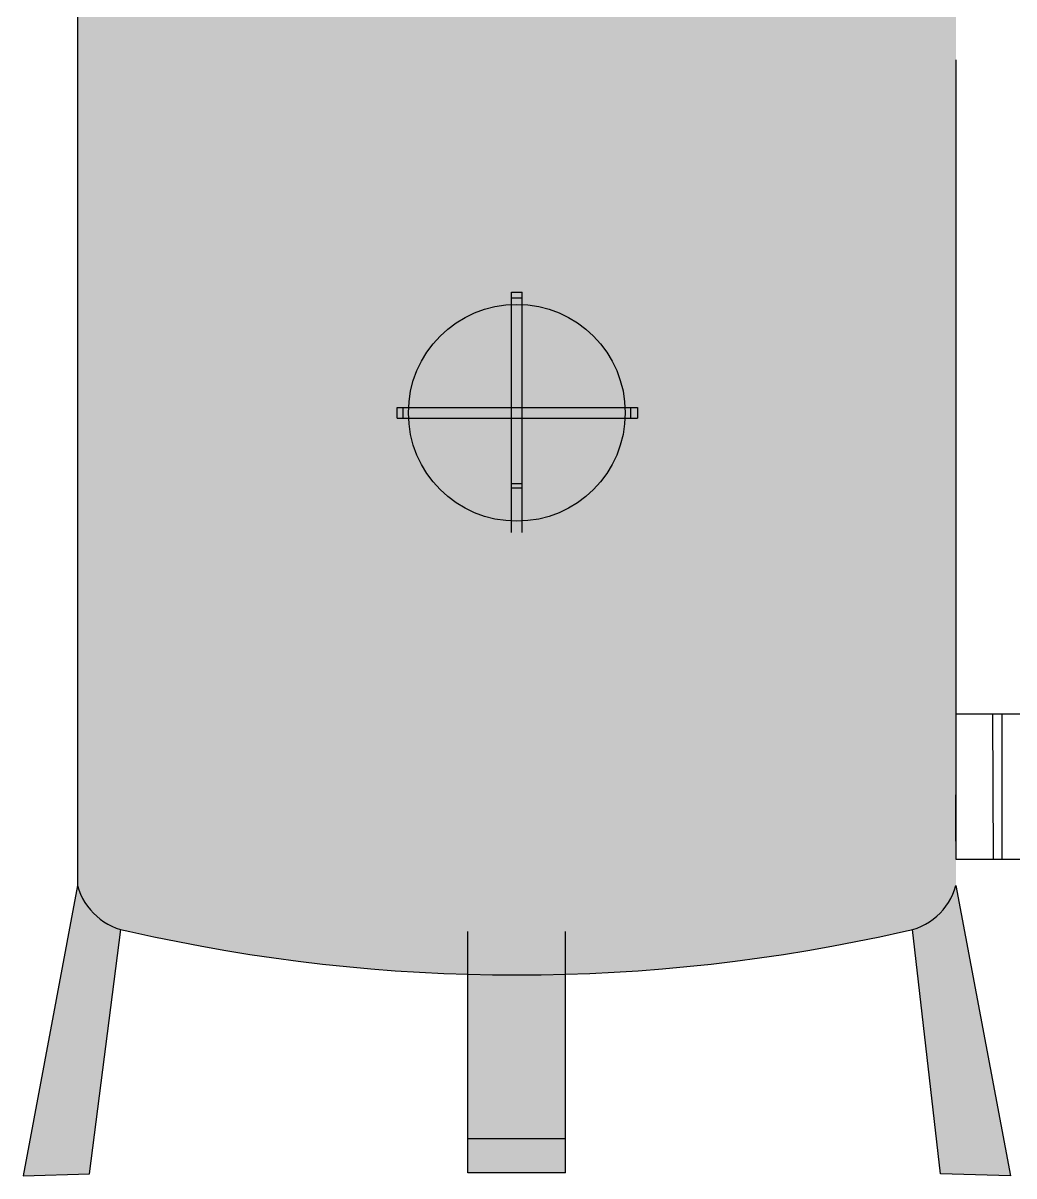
# Model space of a CAD drawing. Header units: millimetres. Extents: x 81856 to 91441, y 211852 to 275626.
# Drawn here: x 86270.5 to 86356.9, y 275045.5 to 275146 of the extents above; entities that cross this region are included whole.
import ezdxf

# ---------------------------------------------------------------- set-up
doc = ezdxf.new("R2010")
doc.units = ezdxf.units.MM
doc.header["$LTSCALE"] = 2

msp = doc.modelspace()

# ---------------------------------------------------------------- hatches: boundary and pattern name
h = msp.add_hatch(color=1)
h.set_gradient(color1=(255, 0, 0), color2=(255, 173, 173), one_color=1, tint=0.84, name='CYLINDER')
h.paths.add_polyline_path([(86351.884, 275142.789), (86351.884, 275149.174), (86351.884, 275153.196, 0.3021072), (86347.323, 275157.217), (86279.828, 275157.217, 0.3021072), (86275.267, 275153.196), (86275.267, 275149.174), (86275.267, 275142.789), (86275.267, 275081.199), (86275.267, 275074.814), (86275.267, 275070.792, 0.253016), (86278.854, 275066.996, 0.1156387), (86348.297, 275066.996, 0.253016), (86351.884, 275070.792), (86351.884, 275074.814), (86351.884, 275081.199)])
h = msp.add_hatch(color=1)
h.set_gradient(color1=(255, 0, 0), color2=(235, 0, 0), one_color=1, tint=0.46)
h.paths.add_polyline_path([(86313.123, 275112.458), (86313.123, 275121.438, 0.3858737), (86304.142, 275112.458)])
h.paths.add_polyline_path([(86314.046, 275112.458), (86323.027, 275112.458, 0.3858737), (86314.046, 275121.438)])
h.paths.add_polyline_path([(86314.046, 275102.554, 0.3858737), (86323.027, 275111.534), (86314.046, 275111.534)])
h.paths.add_polyline_path([(86313.123, 275102.554), (86313.123, 275111.534), (86304.142, 275111.534, 0.3858737)])
h = msp.add_hatch(color=1)
h.set_gradient(color1=(242, 13, 13), color2=(243, 18, 18), one_color=1, tint=0.51)
h.paths.add_polyline_path([(86279.057, 275066.933, -0.2633202), (86275.267, 275070.792), (86270.514, 275045.452), (86276.306, 275045.627)])
h = msp.add_hatch(color=1)
h.set_gradient(color1=(242, 13, 13), color2=(243, 18, 18), one_color=1, tint=0.51)
h.paths.add_polyline_path([(86351.884, 275070.792, -0.2632003), (86348.097, 275066.934), (86350.526, 275045.637), (86356.637, 275045.452)])
h = msp.add_hatch(color=1)
h.set_gradient(color1=(255, 0, 0), color2=(255, 41, 41), one_color=1, tint=0.58, name='CYLINDER')
h.paths.add_polyline_path([(86309.315, 275048.676), (86317.836, 275048.676), (86317.836, 275063.04, -0.0140059), (86309.315, 275063.04)])
h.paths.add_polyline_path([(86309.315, 275048.676), (86309.315, 275045.71), (86317.836, 275045.71), (86317.836, 275048.676)])

# ---------------------------------------------------------------- linework, layer by layer
for p, q in [((86275.267, 275153.196), (86275.267, 275074.814)), ((86351.884, 275142.789), (86351.884, 275081.199)), ((86355.175, 275073.086), (86355.098, 275085.724)), ((86355.893, 275085.724), (86355.893, 275073.086)), ((86275.267, 275070.792), (86270.514, 275045.452)), ((86351.884, 275070.792), (86356.637, 275045.452)), ((86276.306, 275045.627), (86279.057, 275066.933)), ((86350.526, 275045.637), (86348.097, 275066.934)), ((86309.315, 275045.71), (86309.315, 275066.771)), ((86317.836, 275045.71), (86317.836, 275066.771)), ((86317.836, 275048.676), (86309.315, 275048.676)), ((86317.836, 275045.71), (86309.315, 275045.71)), ((86270.514, 275045.452), (86276.306, 275045.627)), ((86356.637, 275045.452), (86350.526, 275045.637))]:
    msp.add_line(p, q)
at = {"color": 1}
for p, q in [((86313.123, 275101.566), (86313.123, 275122.512)), ((86313.123, 275122.512), (86314.046, 275122.512)), ((86314.046, 275101.566), (86314.046, 275122.512)), ((86313.123, 275122.021), (86314.046, 275122.021)), ((86303.155, 275112.458), (86324.101, 275112.458)), ((86303.629, 275112.458), (86303.629, 275111.534)), ((86323.508, 275112.458), (86323.508, 275111.534)), ((86324.101, 275112.458), (86324.101, 275111.534)), ((86303.155, 275111.534), (86324.101, 275111.534)), ((86313.123, 275105.821), (86314.046, 275105.821))]:
    msp.add_line(p, q, dxfattribs=at)
at = {"color": 0}
for p, q in [((86351.884, 275074.65), (86351.884, 275078.671)), ((86275.267, 275074.814), (86275.267, 275070.792))]:
    msp.add_line(p, q, dxfattribs=at)
at = {"color": 1}
for points in [[(86303.155, 275111.534), (86303.155, 275112.458)], [(86314.046, 275105.424), (86313.123, 275105.424)]]:
    msp.add_lwpolyline(points, dxfattribs=at)
msp.add_lwpolyline([(86358.311, 275085.724), (86351.884, 275085.724), (86351.884, 275073.086), (86358.311, 275073.086)], close=True)
msp.add_lwpolyline([(86270.514, 275045.452), (86276.306, 275045.627)])
msp.add_circle((86313.585, 275111.996), 9.453)
at = {"color": 0}
for centre, start, end in [((86280.572, 275072.211), 194.97819, 262.21797), ((86346.579, 275072.211), 277.78203, 345.02181)]:
    msp.add_arc(centre, 5.491, start, end, dxfattribs=at)
msp.add_arc((86313.576, 275215.117), 152.137, 257.18385, 282.81615)

doc.saveas('drawing.dxf')
